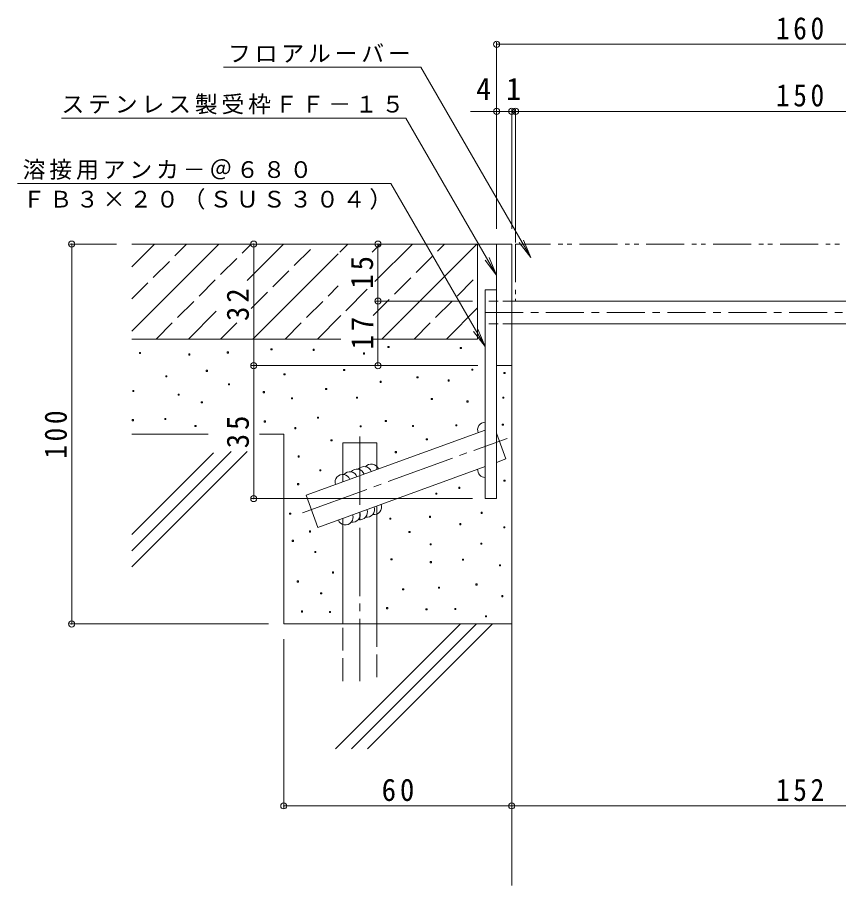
# Model space of a CAD drawing. Units: millimetres on the paper, enlarged 10 times, with parts at other scales. Extents: x -2442 to 2493, y -1938 to 1711.
# Drawn here: x 423 to 1504, y -643 to 499 of the extents above; entities that cross this region are included whole.
import ezdxf
from ezdxf.enums import TextEntityAlignment as Align

# ---------------------------------------------------------------- set-up
doc = ezdxf.new("R2010")
doc.units = ezdxf.units.MM
doc.header["$LTSCALE"] = 10
doc.header["$PDMODE"] = 32
doc.header["$PDSIZE"] = 8
for name, pattern in [('CHAIN1', [8, 5, -1, 1, -1]), ('CHAIN2', [12, 9, -1, 1, -1]), ('DASHED1', [1.8, 1.2, -0.6]), ('DASHED3', [4, 3, -1]), ('DOUBLE_CHAIN1', [8.8, 5, -1, 0.6, -0.6, 0.6, -1])]:
    doc.linetypes.add(name, pattern=pattern)
for name, color, linetype, lineweight in [('D-0_通り芯', 7, 'Continuous', 18), ('D-3_受枠', 4, 'Continuous', 18), ('D-4_寸法', 7, 'Continuous', 18), ('D-5_仕様文', 5, 'Continuous', 9), ('D-7', 5, 'Continuous', 9), ('D-8_ｱﾝｶｰ', 2, 'DASHED1', 18)]:
    doc.layers.add(name, color=color, linetype=linetype, lineweight=lineweight)
doc.styles.add('ＭＳ ゴシック', font='')
doc.styles.get('ＭＳ ゴシック').set_extended_font_data('MS Gothic')

msp = doc.modelspace()

# ---------------------------------------------------------------- linework, layer by layer
at = {"layer": 'D-0_通り芯'}
for p, q in [((1073.97, 201.07), (1053.97, 201.07)), ((1053.97, 201.07), (1053.97, 41.07)), ((1073.97, 201.07), (1073.97, 41.07)), ((1073.97, 41.07), (1053.97, 41.07))]:
    msp.add_line(p, q, dxfattribs=at)
at = {"layer": 'D-0_通り芯', "color": 3, "linetype": 'DOUBLE_CHAIN1'}
msp.add_line((1828.97, 126.07), (1078.97, 126.07), dxfattribs=at)
msp.add_lwpolyline([(1828.97, 201.07), (1078.97, 201.07), (1078.97, 126.07)], dxfattribs=at)
at = {"layer": 'D-0_通り芯'}
for points in [[(585.44, 56.95), (585.44, 58.45), (583.94, 58.45), (583.94, 56.95)], [(701.17, 57.63), (701.17, 59.13), (699.67, 59.13), (699.67, 57.63)], [(758.6, 61.69), (758.6, 63.19), (757.1, 63.19), (757.1, 61.69)], [(814.02, 61.1), (814.02, 62.6), (812.52, 62.6), (812.52, 61.1)], [(880.36, 56.28), (880.36, 57.78), (878.86, 57.78), (878.86, 56.28)], [(912.5, 64.87), (912.5, 66.37), (911, 66.37), (911, 64.87)], [(1007.6, 63.62), (1007.6, 65.12), (1006.1, 65.12), (1006.1, 63.62)], [(650.41, 54.92), (650.41, 56.42), (648.91, 56.42), (648.91, 54.92)], [(673.42, 33.6), (673.42, 35.1), (671.92, 35.1), (671.92, 33.6)], [(854.11, 34.62), (854.11, 36.12), (852.61, 36.12), (852.61, 34.62)], [(1022.84, 35.16), (1022.84, 36.66), (1021.34, 36.66), (1021.34, 35.16)], [(620.22, 26.2), (620.22, 27.7), (618.72, 27.7), (618.72, 26.2)], [(775.66, 28.85), (775.66, 30.35), (774.16, 30.35), (774.16, 28.85)], [(950.73, 24.96), (950.73, 26.46), (949.23, 26.46), (949.23, 24.96)], [(1065.12, 30.57), (1065.12, 32.07), (1063.63, 32.07), (1063.63, 30.57)], [(702.52, 15.67), (702.52, 17.17), (701.02, 17.17), (701.02, 15.67)], [(902.16, 19.05), (902.16, 20.55), (900.66, 20.55), (900.66, 19.05)], [(991.64, 20.73), (991.64, 22.23), (990.15, 22.23), (990.15, 20.73)], [(576.67, 7.03), (576.67, 8.53), (575.17, 8.53), (575.17, 7.03)], [(636.34, 2.27), (636.34, 3.77), (634.84, 3.77), (634.84, 2.27)], [(748.54, 5.52), (748.54, 7.02), (747.04, 7.02), (747.04, 5.52)], [(830.48, 9.68), (830.48, 11.18), (828.98, 11.18), (828.98, 9.68)], [(666.95, -7.89), (666.95, -6.39), (665.45, -6.39), (665.45, -7.89)], [(785.51, -2.77), (785.51, -1.27), (784.01, -1.27), (784.01, -2.77)], [(871.03, -1.93), (871.03, -0.42), (869.53, -0.42), (869.53, -1.93)], [(969.49, -3.45), (969.49, -1.94), (967.99, -1.94), (967.99, -3.45)], [(1016.49, -6.8), (1016.49, -5.3), (1014.99, -5.3), (1014.99, -6.8)], [(1063.56, -1.88), (1063.56, -0.38), (1062.06, -0.38), (1062.06, -1.88)], [(576.01, -31.46), (576.01, -29.96), (574.51, -29.96), (574.51, -31.46)], [(618.93, -29.98), (618.93, -28.48), (617.43, -28.48), (617.43, -29.98)], [(749.72, -33.13), (749.72, -31.63), (748.22, -31.63), (748.22, -33.13)], [(819.85, -28.25), (819.85, -26.75), (818.35, -26.75), (818.35, -28.25)], [(909.05, -32.55), (909.05, -31.05), (907.55, -31.05), (907.55, -32.55)], [(658.51, -39.07), (658.51, -37.57), (657.01, -37.57), (657.01, -39.07)], [(789.88, -41.96), (789.88, -40.46), (788.38, -40.46), (788.38, -41.96)], [(875.82, -39.45), (875.82, -37.95), (874.32, -37.95), (874.32, -39.45)], [(944.81, -38.98), (944.81, -37.48), (943.31, -37.48), (943.31, -38.98)], [(1001.83, -38.1), (1001.83, -36.6), (1000.33, -36.6), (1000.33, -38.1)], [(1062.97, -37.39), (1062.97, -35.89), (1061.47, -35.89), (1061.47, -37.39)], [(837.49, -57.97), (837.49, -56.46), (835.99, -56.46), (835.99, -57.97)], [(962.99, -56.65), (962.99, -55.15), (961.49, -55.15), (961.49, -56.65)], [(794.24, -79.32), (794.24, -77.82), (792.74, -77.82), (792.74, -79.32)], [(922.15, -73.53), (922.15, -72.03), (920.65, -72.03), (920.65, -73.53)], [(822.81, -97.32), (822.81, -95.82), (821.31, -95.82), (821.31, -97.32)], [(793.68, -115.68), (793.68, -114.18), (792.19, -114.18), (792.19, -115.68)], [(1065.08, -111.1), (1065.08, -109.6), (1063.58, -109.6), (1063.58, -111.1)], [(1005.81, -120.49), (1005.81, -118.99), (1004.31, -118.99), (1004.31, -120.49)], [(975.3, -128.11), (975.3, -126.61), (973.8, -126.61), (973.8, -128.11)], [(783.14, -154.44), (783.14, -152.94), (781.64, -152.94), (781.64, -154.44)], [(914.86, -160.98), (914.86, -159.48), (913.36, -159.48), (913.36, -160.98)], [(967.08, -158.63), (967.08, -157.13), (965.58, -157.13), (965.58, -158.63)], [(1035.15, -153.35), (1035.15, -151.85), (1033.65, -151.85), (1033.65, -153.35)], [(1006.88, -168.28), (1006.88, -166.78), (1005.38, -166.78), (1005.38, -168.28)], [(1064.97, -172.37), (1064.97, -170.87), (1063.47, -170.87), (1063.47, -172.37)], [(809.23, -177.99), (809.23, -176.49), (807.73, -176.49), (807.73, -177.99)], [(940.09, -178.58), (940.09, -177.08), (938.59, -177.08), (938.59, -178.58)], [(786.52, -190.31), (786.52, -188.81), (785.03, -188.81), (785.03, -190.31)], [(968.01, -194.86), (968.01, -193.36), (966.51, -193.36), (966.51, -194.86)], [(1034.52, -193.91), (1034.52, -192.41), (1033.02, -192.41), (1033.02, -193.91)], [(816.28, -204.99), (816.28, -203.49), (814.78, -203.49), (814.78, -204.99)], [(916.47, -214.47), (916.47, -212.97), (914.97, -212.97), (914.97, -214.47)], [(968.24, -218.28), (968.24, -216.78), (966.74, -216.78), (966.74, -218.28)], [(1010.44, -215.02), (1010.44, -213.52), (1008.94, -213.52), (1008.94, -215.02)], [(1059.22, -222.45), (1059.22, -220.95), (1057.72, -220.95), (1057.72, -222.45)], [(839.48, -231.91), (839.48, -230.41), (837.98, -230.41), (837.98, -231.91)], [(793.28, -243.75), (793.28, -242.25), (791.78, -242.25), (791.78, -243.75)], [(978.9, -251.78), (978.9, -250.28), (977.4, -250.28), (977.4, -251.78)], [(1028.3, -247.72), (1028.3, -246.22), (1026.8, -246.22), (1026.8, -247.72)], [(823.96, -259.2), (823.96, -257.7), (822.46, -257.7), (822.46, -259.2)], [(931.7, -254.06), (931.7, -252.56), (930.2, -252.56), (930.2, -254.06)], [(1062.23, -262.98), (1062.23, -261.48), (1060.73, -261.48), (1060.73, -262.98)], [(798.62, -283.25), (798.62, -281.74), (797.12, -281.74), (797.12, -283.25)], [(835.44, -283.9), (835.44, -282.39), (833.94, -282.39), (833.94, -283.9)], [(910.76, -278.81), (910.76, -277.31), (909.26, -277.31), (909.26, -278.81)], [(962.54, -280.33), (962.54, -278.83), (961.03, -278.83), (961.03, -280.33)], [(1000.55, -280.04), (1000.55, -278.54), (999.05, -278.54), (999.05, -280.04)], [(1040.8, -289.56), (1040.8, -288.06), (1039.3, -288.06), (1039.3, -289.56)]]:
    msp.add_lwpolyline(points, close=True, dxfattribs=at)
at = {"layer": 'D-3_受枠'}
for p, q in [((1038.97, 141.07), (1053.97, 141.07)), ((1038.97, 141.07), (1038.97, -133.93)), ((1053.97, 141.07), (1053.97, -133.93)), ((1053.97, -133.93), (1038.97, -133.93))]:
    msp.add_line(p, q, dxfattribs=at)
at = {"layer": 'D-4_寸法'}
for p, q in [((1053.97, 467.02), (1053.97, 221.07)), ((1053.97, 464.02), (1853.97, 464.02)), ((1073.97, 378.79), (1073.97, 221.07)), ((1078.97, 378.79), (1078.97, 203.35)), ((1019.85, 375.79), (1073.97, 375.79)), ((1073.97, 375.79), (1078.97, 375.79)), ((1078.97, 375.79), (1828.97, 375.79)), ((491.89, 201.07), (553.97, 201.07)), ((494.89, -298.93), (494.89, 201.07)), ((734.42, 41.07), (734.42, 201.07)), ((897.85, 126.07), (897.85, 201.07)), ((894.85, 126.07), (1022.47, 126.07)), ((897.85, 41.07), (897.85, 126.07)), ((731.42, 41.07), (1029.08, 41.07)), ((734.42, -133.93), (734.42, 41.07)), ((731.42, -133.93), (1022.47, -133.93)), ((491.89, -298.93), (753.97, -298.93)), ((773.97, -541.28), (773.97, -318.93)), ((773.97, -538.28), (1073.97, -538.28)), ((1073.97, -538.28), (1833.97, -538.28))]:
    msp.add_line(p, q, dxfattribs=at)
at = {"layer": 'D-4_寸法', "color": 6, "linetype": 'CHAIN2'}
for p, q in [((798.57, -152.54), (1067.66, -54.6)), ((873.97, -52.15), (873.97, -373.97))]:
    msp.add_line(p, q, dxfattribs=at)
at = {"layer": 'D-4_寸法', "color": 6}
for p, q in [((851.47, -112.01), (851.47, -60.62)), ((851.47, -60.62), (896.47, -60.62)), ((896.47, -95.63), (896.47, -60.62)), ((1038.97, -91.65), (818.78, -171.8)), ((896.47, -298.93), (896.47, -143.52)), ((851.47, -298.93), (851.47, -159.9))]:
    msp.add_line(p, q, dxfattribs=at)
at = {"layer": 'D-4_寸法', "color": 6, "linetype": 'DASHED3'}
for p, q in [((851.47, -373.97), (851.47, -298.93)), ((896.47, -298.93), (896.47, -373.97))]:
    msp.add_line(p, q, dxfattribs=at)
at = {"layer": 'D-4_寸法', "color": 6}
for points in [[(818.78, -171.8), (803.38, -129.51), (1038.97, -43.76)], [(1053.97, -47.97), (1066.25, -81.72), (1053.97, -86.19)]]:
    msp.add_lwpolyline(points, dxfattribs=at)
at = {"layer": 'D-4_寸法'}
for centre, start, end in [((1038.97, -43.3), 90, 202.50327), ((889.06, -98.33), 20.00009, 139.99988), ((851.47, -112.01), 19.99976, 200.00014), ((860.86, -108.59), 20.00009, 139.99977), ((870.26, -105.17), 20.00009, 140.00026), ((879.66, -101.75), 19.99976, 140.00015), ((1038.97, -95.98), 176.0322, 270), ((873.97, -151.71), 259.99959, 19.99976), ((883.37, -148.29), 259.99969, 20.00009), ((892.76, -144.87), 259.99997, 19.99976), ((855.17, -158.55), 199.99971, 20.00009), ((864.57, -155.13), 260.00008, 19.99976)]:
    msp.add_arc(centre, 10, start, end, dxfattribs=at)
for p in [(1053.97, 464.02), (1053.97, 375.79), (1073.97, 375.79), (1078.97, 375.79), (494.89, 201.07), (734.42, 201.07), (897.85, 201.07), (897.85, 126.07), (734.42, 41.07), (897.85, 41.07), (734.42, -133.93), (494.89, -298.93), (773.97, -538.28), (1073.97, -538.28)]:
    msp.add_point(p, dxfattribs=at)
at = {"layer": 'D-5_仕様文', "color": 7, "lineweight": 18}
for p, q in [((954.45, 433.78), (694.83, 433.78)), ((934.57, 367.01), (481.46, 367.01)), ((934.57, 367.01), (1053.97, 160.21)), ((914.94, 280.95), (423.41, 280.95)), ((1099.04, 183.35), (1083.82, 203.18)), ((1053.97, 160.21), (1044.4, 183.31)), ((1053.97, 160.21), (1038.75, 180.05)), ((1038.97, 66.13), (1023.75, 85.97))]:
    msp.add_line(p, q, dxfattribs=at)
for points in [[(954.45, 433.78), (1099.04, 183.35), (1089.47, 206.45)], [(914.94, 280.95), (1038.97, 66.13), (1029.4, 89.23)]]:
    msp.add_lwpolyline(points, dxfattribs=at)
at = {"layer": 'D-7'}
for p, q in [((1053.97, 201.07), (573.97, 201.07)), ((573.97, 86.45), (688.59, 201.07)), ((573.97, 171.3), (603.73, 201.07)), ((725.63, 153.25), (773.44, 201.07)), ((847.79, 190.56), (858.29, 201.07)), ((893.9, 151.82), (943.14, 201.07)), ((927.15, 100.22), (1028, 201.07)), ((1028.97, 201.07), (1028.97, 76.07)), ((733.29, 76.07), (845.58, 188.36)), ((855.39, 113.31), (883.8, 141.72)), ((987.85, 76.07), (1028.97, 117.18)), ((648.44, 76.07), (685.19, 112.82)), ((818.14, 76.07), (849.03, 106.95)), ((903, 76.07), (926.56, 99.62)), ((849.03, 76.07), (573.97, 76.07)), ((1028.97, 76.07), (891.51, 76.07)), ((1073.97, 41.07), (1073.97, -643.28)), ((674.24, -48.93), (573.97, -48.93)), ((773.97, -48.93), (741.81, -48.93)), ((773.97, -48.93), (773.97, -298.93)), ((573.97, -202.47), (704.57, -71.88)), ((573.97, -223.69), (725.78, -71.88)), ((573.97, -181.26), (681.48, -73.75)), ((1073.97, -298.93), (773.97, -298.93)), ((841.86, -463.37), (1006.3, -298.93)), ((863.07, -463.37), (1027.51, -298.93)), ((884.29, -463.37), (1048.72, -298.93))]:
    msp.add_line(p, q, dxfattribs=at)
at = {"layer": 'D-7', "linetype": 'DASHED3'}
for p, q in [((573.97, 128.87), (646.16, 201.07)), ((606.01, 76.07), (731.01, 201.07)), ((731.18, 116.38), (815.87, 201.07)), ((890.22, 190.56), (900.72, 201.07)), ((891.51, 107), (985.57, 201.07)), ((945.42, 76.07), (1028.97, 159.61)), ((775.72, 76.07), (845.58, 145.93)), ((690.87, 76.07), (713.87, 99.07))]:
    msp.add_line(p, q, dxfattribs=at)
at = {"layer": 'D-8_ｱﾝｶｰ'}
for p, q in [((1073.97, 126.07), (1038.97, 126.07)), ((1073.97, 96.07), (1038.97, 96.07))]:
    msp.add_line(p, q, dxfattribs=at)
at = {"layer": 'D-8_ｱﾝｶｰ', "linetype": 'Continuous'}
for p, q in [((1833.97, 126.07), (1073.97, 126.07)), ((1833.97, 96.07), (1073.97, 96.07))]:
    msp.add_line(p, q, dxfattribs=at)
at = {"layer": 'D-8_ｱﾝｶｰ', "color": 7, "linetype": 'CHAIN1'}
msp.add_line((1038.97, 111.07), (1868.97, 111.07), dxfattribs=at)

# ---------------------------------------------------------------- texts
at = {"layer": 'D-4_寸法', "color": 2, "style": 'ＭＳ ゴシック'}
for s, p in [('4', (1026.98, 381.79)), ('1', (1066.47, 381.79))]:
    msp.add_text(s, height=29.33, dxfattribs=at).set_placement(p, align=Align.BOTTOM_LEFT)
at = {"layer": 'D-4_寸法', "color": 2, "char_height": 29.33, "attachment_point": 7, "style": 'ＭＳ ゴシック'}
for s, insert in [('\\T1.27;\\W0.9;160', (1421.47, 470.02)), ('\\T1.27;\\W0.9;150', (1421.47, 381.79)), ('\\T1.27;\\W0.9;152', (1421.47, -532.28)), ('\\T1.27;\\W0.95;60', (902.72, -532.28))]:
    msp.add_mtext(s, dxfattribs=dict(at, insert=insert))
at = {"layer": 'D-4_寸法', "color": 2, "char_height": 29.33, "attachment_point": 7, "rotation": 90, "style": 'ＭＳ ゴシック'}
for s, insert in [('\\T1.27;\\W0.95;15', (891.85, 142.32)), ('\\T1.27;\\W0.95;32', (728.42, 99.82)), ('\\T1.27;\\W0.95;17', (891.85, 62.32)), ('\\T1.27;\\W0.9;100', (488.89, -81.43)), ('\\T1.27;\\W0.95;35', (728.42, -67.68))]:
    msp.add_mtext(s, dxfattribs=dict(at, insert=insert))
at = {"layer": 'D-5_仕様文', "color": 7, "char_height": 21.99, "attachment_point": 7, "style": 'ＭＳ ゴシック'}
for s, insert in [('\\T1.17;フロアルーバー', (700.52, 439.85)), ('\\T1.17;ステンレス製受枠ＦＦ－１５', (481.46, 371.77)), ('\\T1.17;溶接用アンカ－＠６８０', (430.43, 285.61)), ('\\T1.17;ＦＢ３×２０（ＳＵＳ３０４）', (430.43, 246.3))]:
    msp.add_mtext(s, dxfattribs=dict(at, insert=insert))

doc.saveas('drawing.dxf')
